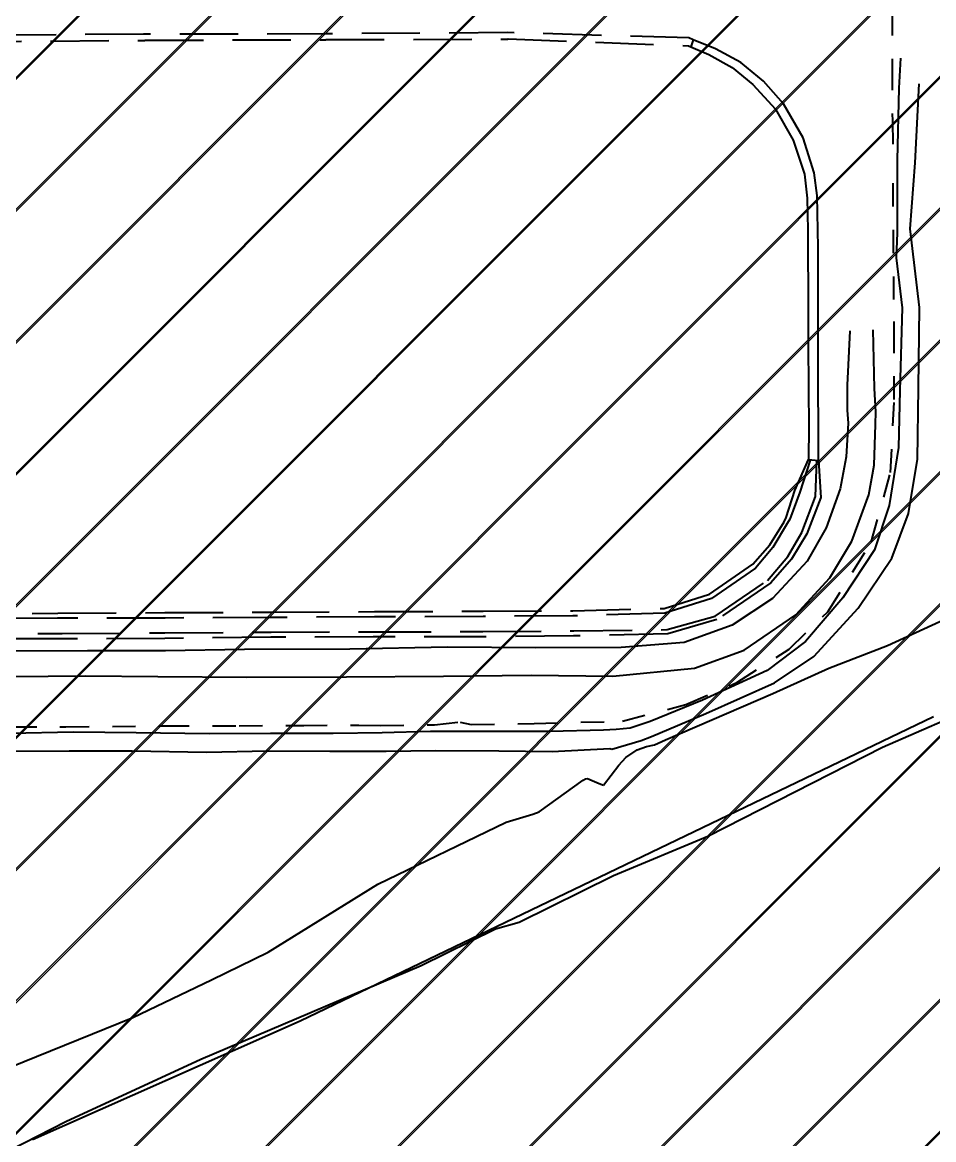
# Model space of a CAD drawing. Header units: metres. Extents: x 625987 to 635197, y 3048449 to 3066446.
# Drawn here: x 634656.032 to 634659.943, y 3063195.282 to 3063200.075 of the extents above; entities that cross this region are included whole.
import ezdxf

# ---------------------------------------------------------------- set-up
doc = ezdxf.new("R2010")
doc.units = ezdxf.units.M
doc.linetypes.add('DASHED', pattern=[0.75, 0.5, -0.25])
doc.linetypes.add('HIDDEN', pattern=[0.375, 0.25, -0.125])
for name, color, linetype, lineweight in [('C-BLDG', 253, 'Continuous', 5), ('C-FENC-AIRF-SECU', 253, 'DASHED', 0), ('C-NTWK-WATR-AIRF', 253, 'HIDDEN', 0), ('C-ROAD-LAND', 253, 'Continuous', 9)]:
    doc.layers.add(name, color=color, linetype=linetype, lineweight=lineweight)
doc.layers.add('PIPELINE', color=220, linetype='Continuous')

msp = doc.modelspace()

# ---------------------------------------------------------------- hatches: boundary and pattern name
at = {"layer": 'PIPELINE', "linetype": 'Continuous'}
h = msp.add_hatch(dxfattribs=at)
h.set_pattern_fill('JIS_LC_20,_O', color=256, scale=0.02)
h.set_pattern_definition([(45, (-2638.28585, -345.82723), (-0.282842712475, 0.282842712475), []), (45, (-2638.27785, -345.82723), (-0.282842712475, 0.282842712475), [])])
h.paths.add_polyline_path([(634665.4868, 3063193.2009), (634654.1962, 3063193.2009), (634654.1962, 3063200.6806), (634665.4868, 3063200.6806)])

# ---------------------------------------------------------------- linework, layer by layer
at = {"layer": 'C-BLDG', "lineweight": 40}
for p, q in [((634657.2246, 3063195.792, 24568986.0801), (634659.9432, 3063197.0965, 24568986.0801)), ((634657.2246, 3063195.792, 24568986.0801), (634659.9432, 3063197.0965, 24568986.0801)), ((634656.0758, 3063195.2817, 24568986.0801), (634657.2246, 3063195.792, 24568986.0801)), ((634656.0758, 3063195.2817, 24568986.0801), (634657.2246, 3063195.792, 24568986.0801))]:
    msp.add_line(p, q, dxfattribs=at)
at = {"layer": 'C-FENC-AIRF-SECU', "lineweight": 40, "ltscale": 0.2}
for p, q in [((634659.7649, 3063200.1186, 24568986.0801), (634659.7645, 3063199.8831, 24568986.0801)), ((634659.7649, 3063200.1186, 24568986.0801), (634659.7645, 3063199.8831, 24568986.0801)), ((634659.7645, 3063199.8831, 24568986.0801), (634659.7659, 3063199.6526, 24568986.0801)), ((634659.7645, 3063199.8831, 24568986.0801), (634659.7659, 3063199.6526, 24568986.0801)), ((634659.7659, 3063199.6526, 24568986.0801), (634659.7692, 3063199.4624, 24568986.0801)), ((634659.7659, 3063199.6526, 24568986.0801), (634659.7692, 3063199.4624, 24568986.0801)), ((634659.7721, 3063198.885, 24568986.0801), (634659.7692, 3063199.4624, 24568986.0801)), ((634659.7721, 3063198.885, 24568986.0801), (634659.7692, 3063199.4624, 24568986.0801)), ((634659.7742, 3063198.6911, 24568986.0801), (634659.7721, 3063198.885, 24568986.0801)), ((634659.7742, 3063198.6911, 24568986.0801), (634659.7721, 3063198.885, 24568986.0801)), ((634659.7737, 3063198.4561, 24568986.0801), (634659.7742, 3063198.6911, 24568986.0801)), ((634659.7737, 3063198.4561, 24568986.0801), (634659.7742, 3063198.6911, 24568986.0801)), ((634659.7582, 3063198.1436, 24568986.0801), (634659.7737, 3063198.4561, 24568986.0801)), ((634659.7582, 3063198.1436, 24568986.0801), (634659.7737, 3063198.4561, 24568986.0801)), ((634659.675, 3063197.8449, 24568986.0801), (634659.7582, 3063198.1436, 24568986.0801)), ((634659.675, 3063197.8449, 24568986.0801), (634659.7582, 3063198.1436, 24568986.0801)), ((634659.4884, 3063197.5458, 24568986.0801), (634659.675, 3063197.8449, 24568986.0801)), ((634659.4884, 3063197.5458, 24568986.0801), (634659.675, 3063197.8449, 24568986.0801)), ((634659.3232, 3063197.3855, 24568986.0801), (634659.4884, 3063197.5458, 24568986.0801)), ((634659.3232, 3063197.3855, 24568986.0801), (634659.4884, 3063197.5458, 24568986.0801)), ((634659.0988, 3063197.2427, 24568986.0801), (634659.3232, 3063197.3855, 24568986.0801)), ((634659.0988, 3063197.2427, 24568986.0801), (634659.3232, 3063197.3855, 24568986.0801)), ((634658.8803, 3063197.1483, 24568986.0801), (634659.0988, 3063197.2427, 24568986.0801)), ((634658.8803, 3063197.1483, 24568986.0801), (634659.0988, 3063197.2427, 24568986.0801)), ((634658.6075, 3063197.0768, 24568986.0801), (634658.8803, 3063197.1483, 24568986.0801)), ((634658.6075, 3063197.0768, 24568986.0801), (634658.8803, 3063197.1483, 24568986.0801)), ((634655.7937, 3063197.053, 24568986.0801), (634656.2185, 3063197.0528, 24568986.0801)), ((634655.7937, 3063197.053, 24568986.0801), (634656.2185, 3063197.0528, 24568986.0801)), ((634656.2185, 3063197.0528, 24568986.0801), (634656.6488, 3063197.0568, 24568986.0801)), ((634656.2185, 3063197.0528, 24568986.0801), (634656.6488, 3063197.0568, 24568986.0801)), ((634656.6488, 3063197.0568, 24568986.0801), (634656.9624, 3063197.0572, 24568986.0801)), ((634656.6488, 3063197.0568, 24568986.0801), (634656.9624, 3063197.0572, 24568986.0801)), ((634656.9624, 3063197.0572, 24568986.0801), (634657.2404, 3063197.0586, 24568986.0801)), ((634656.9624, 3063197.0572, 24568986.0801), (634657.2404, 3063197.0586, 24568986.0801)), ((634657.2404, 3063197.0586, 24568986.0801), (634657.4767, 3063197.0597, 24568986.0801)), ((634657.2404, 3063197.0586, 24568986.0801), (634657.4767, 3063197.0597, 24568986.0801)), ((634657.4767, 3063197.0597, 24568986.0801), (634657.5695, 3063197.0589, 24568986.0801)), ((634657.4767, 3063197.0597, 24568986.0801), (634657.5695, 3063197.0589, 24568986.0801)), ((634657.5695, 3063197.0589, 24568986.0801), (634657.8012, 3063197.0616, 24568986.0801)), ((634657.5695, 3063197.0589, 24568986.0801), (634657.8012, 3063197.0616, 24568986.0801)), ((634657.8012, 3063197.0616, 24568986.0801), (634657.9109, 3063197.0731, 24568986.0801)), ((634657.8012, 3063197.0616, 24568986.0801), (634657.9109, 3063197.0731, 24568986.0801)), ((634657.9109, 3063197.0731, 24568986.0801), (634657.9581, 3063197.0629, 24568986.0801)), ((634657.9109, 3063197.0731, 24568986.0801), (634657.9581, 3063197.0629, 24568986.0801)), ((634657.9581, 3063197.0629, 24568986.0801), (634658.2288, 3063197.0665, 24568986.0801)), ((634657.9581, 3063197.0629, 24568986.0801), (634658.2288, 3063197.0665, 24568986.0801)), ((634658.2288, 3063197.0665, 24568986.0801), (634658.6075, 3063197.0768, 24568986.0801)), ((634658.2288, 3063197.0665, 24568986.0801), (634658.6075, 3063197.0768, 24568986.0801))]:
    msp.add_line(p, q, dxfattribs=at)
at = {"layer": 'C-NTWK-WATR-AIRF', "lineweight": 40}
for p, q in [((634656.5523, 3063200.0237, 24568986.0801), (634655.7729, 3063200.0178, 24568986.0801)), ((634656.5523, 3063200.0237, 24568986.0801), (634655.7729, 3063200.0178, 24568986.0801)), ((634657.3328, 3063200.0249, 24568986.0801), (634656.5523, 3063200.0237, 24568986.0801)), ((634657.3328, 3063200.0249, 24568986.0801), (634656.5523, 3063200.0237, 24568986.0801)), ((634658.1137, 3063200.0305, 24568986.0801), (634657.3328, 3063200.0249, 24568986.0801)), ((634658.1137, 3063200.0305, 24568986.0801), (634657.3328, 3063200.0249, 24568986.0801)), ((634658.8922, 3063200.0078, 24568986.0801), (634658.1137, 3063200.0305, 24568986.0801)), ((634658.8922, 3063200.0078, 24568986.0801), (634658.1137, 3063200.0305, 24568986.0801)), ((634658.9115, 3063199.9997, 24568986.0801), (634658.8922, 3063200.0078, 24568986.0801)), ((634658.9115, 3063199.9997, 24568986.0801), (634658.8922, 3063200.0078, 24568986.0801)), ((634655.7779, 3063199.9921, 24568986.0801), (634656.5549, 3063199.997, 24568986.0801)), ((634655.7779, 3063199.9921, 24568986.0801), (634656.5549, 3063199.997, 24568986.0801)), ((634656.5549, 3063199.997, 24568986.0801), (634656.5568, 3063199.9972, 24568986.0801)), ((634656.5549, 3063199.997, 24568986.0801), (634656.5568, 3063199.9972, 24568986.0801)), ((634656.5568, 3063199.9972, 24568986.0801), (634656.5594, 3063199.998, 24568986.0801)), ((634656.5568, 3063199.9972, 24568986.0801), (634656.5594, 3063199.998, 24568986.0801)), ((634656.5594, 3063199.998, 24568986.0801), (634657.3327, 3063200, 24568986.0801)), ((634656.5594, 3063199.998, 24568986.0801), (634657.3327, 3063200, 24568986.0801)), ((634657.3327, 3063200, 24568986.0801), (634657.3357, 3063200.0003, 24568986.0801)), ((634657.3327, 3063200, 24568986.0801), (634657.3357, 3063200.0003, 24568986.0801)), ((634657.3357, 3063200.0003, 24568986.0801), (634658.1139, 3063200.0031, 24568986.0801)), ((634657.3357, 3063200.0003, 24568986.0801), (634658.1139, 3063200.0031, 24568986.0801)), ((634658.1139, 3063200.0031, 24568986.0801), (634658.117, 3063200.0038, 24568986.0801)), ((634658.1139, 3063200.0031, 24568986.0801), (634658.117, 3063200.0038, 24568986.0801)), ((634658.117, 3063200.0038, 24568986.0801), (634658.8904, 3063199.974, 24568986.0801)), ((634658.117, 3063200.0038, 24568986.0801), (634658.8904, 3063199.974, 24568986.0801)), ((634658.8904, 3063199.974, 24568986.0801), (634658.9013, 3063199.9697, 24568986.0801)), ((634658.8904, 3063199.974, 24568986.0801), (634658.9013, 3063199.9697, 24568986.0801)), ((634658.9115, 3063199.9997, 24568986.0801), (634658.9013, 3063199.9697, 24568986.0801)), ((634658.9115, 3063199.9997, 24568986.0801), (634658.9013, 3063199.9697, 24568986.0801)), ((634658.9013, 3063199.9697, 24568986.0801), (634658.9785, 3063199.9359, 24568986.0801)), ((634658.9013, 3063199.9697, 24568986.0801), (634658.9785, 3063199.9359, 24568986.0801)), ((634659.0069, 3063199.9607, 24568986.0801), (634658.9115, 3063199.9997, 24568986.0801)), ((634659.0069, 3063199.9607, 24568986.0801), (634658.9115, 3063199.9997, 24568986.0801)), ((634659.1162, 3063199.9026, 24568986.0801), (634659.0069, 3063199.9607, 24568986.0801)), ((634659.1162, 3063199.9026, 24568986.0801), (634659.0069, 3063199.9607, 24568986.0801)), ((634658.9785, 3063199.9359, 24568986.0801), (634659.0779, 3063199.8804, 24568986.0801)), ((634658.9785, 3063199.9359, 24568986.0801), (634659.0779, 3063199.8804, 24568986.0801)), ((634659.0779, 3063199.8804, 24568986.0801), (634659.1673, 3063199.8077, 24568986.0801)), ((634659.0779, 3063199.8804, 24568986.0801), (634659.1673, 3063199.8077, 24568986.0801)), ((634659.2135, 3063199.8229, 24568986.0801), (634659.1162, 3063199.9026, 24568986.0801)), ((634659.2135, 3063199.8229, 24568986.0801), (634659.1162, 3063199.9026, 24568986.0801)), ((634659.2989, 3063199.7254, 24568986.0801), (634659.2135, 3063199.8229, 24568986.0801)), ((634659.2989, 3063199.7254, 24568986.0801), (634659.2135, 3063199.8229, 24568986.0801)), ((634659.1673, 3063199.8077, 24568986.0801), (634659.2647, 3063199.7022, 24568986.0801)), ((634659.1673, 3063199.8077, 24568986.0801), (634659.2647, 3063199.7022, 24568986.0801)), ((634659.383, 3063199.5794, 24568986.0801), (634659.2989, 3063199.7254, 24568986.0801)), ((634659.383, 3063199.5794, 24568986.0801), (634659.2989, 3063199.7254, 24568986.0801)), ((634659.2647, 3063199.7022, 24568986.0801), (634659.3406, 3063199.5692, 24568986.0801)), ((634659.2647, 3063199.7022, 24568986.0801), (634659.3406, 3063199.5692, 24568986.0801)), ((634659.4298, 3063199.4293, 24568986.0801), (634659.383, 3063199.5794, 24568986.0801)), ((634659.4298, 3063199.4293, 24568986.0801), (634659.383, 3063199.5794, 24568986.0801)), ((634659.3406, 3063199.5692, 24568986.0801), (634659.389, 3063199.4239, 24568986.0801)), ((634659.3406, 3063199.5692, 24568986.0801), (634659.389, 3063199.4239, 24568986.0801)), ((634659.443, 3063199.3319, 24568986.0801), (634659.4298, 3063199.4293, 24568986.0801)), ((634659.443, 3063199.3319, 24568986.0801), (634659.4298, 3063199.4293, 24568986.0801)), ((634659.389, 3063199.4239, 24568986.0801), (634659.4008, 3063199.3206, 24568986.0801)), ((634659.389, 3063199.4239, 24568986.0801), (634659.4008, 3063199.3206, 24568986.0801)), ((634659.4008, 3063199.3206, 24568986.0801), (634659.4027, 3063199.1828, 24568986.0801)), ((634659.4008, 3063199.3206, 24568986.0801), (634659.4027, 3063199.1828, 24568986.0801)), ((634659.4463, 3063199.1825, 24568986.0801), (634659.443, 3063199.3319, 24568986.0801)), ((634659.4463, 3063199.1825, 24568986.0801), (634659.443, 3063199.3319, 24568986.0801)), ((634659.4027, 3063199.1828, 24568986.0801), (634659.403, 3063199.1061, 24568986.0801)), ((634659.4027, 3063199.1828, 24568986.0801), (634659.403, 3063199.1061, 24568986.0801)), ((634659.4469, 3063199.1083, 24568986.0801), (634659.4463, 3063199.1825, 24568986.0801)), ((634659.4469, 3063199.1083, 24568986.0801), (634659.4463, 3063199.1825, 24568986.0801)), ((634659.403, 3063199.1061, 24568986.0801), (634659.4041, 3063198.9018, 24568986.0801)), ((634659.403, 3063199.1061, 24568986.0801), (634659.4041, 3063198.9018, 24568986.0801)), ((634659.4474, 3063198.905, 24568986.0801), (634659.4469, 3063199.1083, 24568986.0801)), ((634659.4474, 3063198.905, 24568986.0801), (634659.4469, 3063199.1083, 24568986.0801)), ((634659.4041, 3063198.9018, 24568986.0801), (634659.4048, 3063198.7007, 24568986.0801)), ((634659.4041, 3063198.9018, 24568986.0801), (634659.4048, 3063198.7007, 24568986.0801)), ((634659.4475, 3063198.6977, 24568986.0801), (634659.4474, 3063198.905, 24568986.0801)), ((634659.4475, 3063198.6977, 24568986.0801), (634659.4474, 3063198.905, 24568986.0801)), ((634659.4048, 3063198.7007, 24568986.0801), (634659.4059, 3063198.5014, 24568986.0801)), ((634659.4048, 3063198.7007, 24568986.0801), (634659.4059, 3063198.5014, 24568986.0801)), ((634659.4474, 3063198.5056, 24568986.0801), (634659.4475, 3063198.6977, 24568986.0801)), ((634659.4474, 3063198.5056, 24568986.0801), (634659.4475, 3063198.6977, 24568986.0801)), ((634659.4059, 3063198.5014, 24568986.0801), (634659.407, 3063198.3405, 24568986.0801)), ((634659.4059, 3063198.5014, 24568986.0801), (634659.407, 3063198.3405, 24568986.0801)), ((634659.4496, 3063198.3402, 24568986.0801), (634659.4474, 3063198.5056, 24568986.0801)), ((634659.4496, 3063198.3402, 24568986.0801), (634659.4474, 3063198.5056, 24568986.0801)), ((634659.407, 3063198.3405, 24568986.0801), (634659.406, 3063198.1989, 24568986.0801)), ((634659.407, 3063198.3405, 24568986.0801), (634659.406, 3063198.1989, 24568986.0801)), ((634659.4496, 3063198.1954, 24568986.0801), (634659.4496, 3063198.3402, 24568986.0801)), ((634659.4496, 3063198.1954, 24568986.0801), (634659.4496, 3063198.3402, 24568986.0801)), ((634659.3478, 3063198.0658, 24568986.0801), (634659.406, 3063198.1989, 24568986.0801)), ((634659.3478, 3063198.0658, 24568986.0801), (634659.406, 3063198.1989, 24568986.0801)), ((634659.4129, 3063198.1971, 24568986.0801), (634659.369, 3063198.0591, 24568986.0801)), ((634659.4129, 3063198.1971, 24568986.0801), (634659.369, 3063198.0591, 24568986.0801)), ((634659.406, 3063198.1989, 24568986.0801), (634659.4496, 3063198.1954, 24568986.0801)), ((634659.406, 3063198.1989, 24568986.0801), (634659.4496, 3063198.1954, 24568986.0801)), ((634659.4366, 3063198.0412, 24568986.0801), (634659.4423, 3063198.1955, 24568986.0801)), ((634659.4366, 3063198.0412, 24568986.0801), (634659.4423, 3063198.1955, 24568986.0801)), ((634659.4496, 3063198.1954, 24568986.0801), (634659.459, 3063198.0367, 24568986.0801)), ((634659.4496, 3063198.1954, 24568986.0801), (634659.459, 3063198.0367, 24568986.0801)), ((634659.3102, 3063197.9499, 24568986.0801), (634659.3478, 3063198.0658, 24568986.0801)), ((634659.3102, 3063197.9499, 24568986.0801), (634659.3478, 3063198.0658, 24568986.0801)), ((634659.369, 3063198.0591, 24568986.0801), (634659.3256, 3063197.9439, 24568986.0801)), ((634659.369, 3063198.0591, 24568986.0801), (634659.3256, 3063197.9439, 24568986.0801)), ((634659.3773, 3063197.8868, 24568986.0801), (634659.4366, 3063198.0412, 24568986.0801)), ((634659.3773, 3063197.8868, 24568986.0801), (634659.4366, 3063198.0412, 24568986.0801)), ((634659.459, 3063198.0367, 24568986.0801), (634659.3989, 3063197.8799, 24568986.0801)), ((634659.459, 3063198.0367, 24568986.0801), (634659.3989, 3063197.8799, 24568986.0801)), ((634659.3011, 3063197.9318, 24568986.0801), (634659.3102, 3063197.9499, 24568986.0801)), ((634659.3011, 3063197.9318, 24568986.0801), (634659.3102, 3063197.9499, 24568986.0801)), ((634659.3256, 3063197.9439, 24568986.0801), (634659.3139, 3063197.9249, 24568986.0801)), ((634659.3256, 3063197.9439, 24568986.0801), (634659.3139, 3063197.9249, 24568986.0801)), ((634659.2405, 3063197.8338, 24568986.0801), (634659.3011, 3063197.9318, 24568986.0801)), ((634659.2405, 3063197.8338, 24568986.0801), (634659.3011, 3063197.9318, 24568986.0801)), ((634659.3139, 3063197.9249, 24568986.0801), (634659.2527, 3063197.8218, 24568986.0801)), ((634659.3139, 3063197.9249, 24568986.0801), (634659.2527, 3063197.8218, 24568986.0801)), ((634659.317, 3063197.7829, 24568986.0801), (634659.3773, 3063197.8868, 24568986.0801)), ((634659.317, 3063197.7829, 24568986.0801), (634659.3773, 3063197.8868, 24568986.0801)), ((634659.3989, 3063197.8799, 24568986.0801), (634659.3335, 3063197.7718, 24568986.0801)), ((634659.3989, 3063197.8799, 24568986.0801), (634659.3335, 3063197.7718, 24568986.0801)), ((634659.167, 3063197.7497, 24568986.0801), (634659.2405, 3063197.8338, 24568986.0801)), ((634659.167, 3063197.7497, 24568986.0801), (634659.2405, 3063197.8338, 24568986.0801)), ((634659.2527, 3063197.8218, 24568986.0801), (634659.179, 3063197.7325, 24568986.0801)), ((634659.2527, 3063197.8218, 24568986.0801), (634659.179, 3063197.7325, 24568986.0801)), ((634659.2306, 3063197.6803, 24568986.0801), (634659.317, 3063197.7829, 24568986.0801)), ((634659.2306, 3063197.6803, 24568986.0801), (634659.317, 3063197.7829, 24568986.0801)), ((634659.3335, 3063197.7718, 24568986.0801), (634659.244, 3063197.6699, 24568986.0801)), ((634659.3335, 3063197.7718, 24568986.0801), (634659.244, 3063197.6699, 24568986.0801)), ((634658.9811, 3063197.6217, 24568986.0801), (634659.167, 3063197.7497, 24568986.0801)), ((634658.9811, 3063197.6217, 24568986.0801), (634659.167, 3063197.7497, 24568986.0801)), ((634659.179, 3063197.7325, 24568986.0801), (634658.9897, 3063197.6029, 24568986.0801)), ((634659.179, 3063197.7325, 24568986.0801), (634658.9897, 3063197.6029, 24568986.0801)), ((634659.0061, 3063197.5279, 24568986.0801), (634659.2306, 3063197.6803, 24568986.0801)), ((634659.0061, 3063197.5279, 24568986.0801), (634659.2306, 3063197.6803, 24568986.0801)), ((634659.244, 3063197.6699, 24568986.0801), (634659.0128, 3063197.5125, 24568986.0801)), ((634659.244, 3063197.6699, 24568986.0801), (634659.0128, 3063197.5125, 24568986.0801)), ((634658.7862, 3063197.5608, 24568986.0801), (634658.9811, 3063197.6217, 24568986.0801)), ((634658.7862, 3063197.5608, 24568986.0801), (634658.9811, 3063197.6217, 24568986.0801)), ((634658.394, 3063197.55, 24568986.0801), (634658.7862, 3063197.5608, 24568986.0801)), ((634658.394, 3063197.55, 24568986.0801), (634658.7862, 3063197.5608, 24568986.0801)), ((634658.9897, 3063197.6029, 24568986.0801), (634658.7894, 3063197.5407, 24568986.0801)), ((634658.9897, 3063197.6029, 24568986.0801), (634658.7894, 3063197.5407, 24568986.0801)), ((634655.6995, 3063197.5374, 24568986.0801), (634656.1852, 3063197.5396, 24568986.0801)), ((634655.6995, 3063197.5374, 24568986.0801), (634656.1852, 3063197.5396, 24568986.0801)), ((634656.1827, 3063197.5184, 24568986.0801), (634655.6999, 3063197.5155, 24568986.0801)), ((634656.1827, 3063197.5184, 24568986.0801), (634655.6999, 3063197.5155, 24568986.0801)), ((634656.6452, 3063197.5192, 24568986.0801), (634656.1827, 3063197.5184, 24568986.0801)), ((634656.6452, 3063197.5192, 24568986.0801), (634656.1827, 3063197.5184, 24568986.0801)), ((634656.1852, 3063197.5396, 24568986.0801), (634656.6441, 3063197.5427, 24568986.0801)), ((634656.1852, 3063197.5396, 24568986.0801), (634656.6441, 3063197.5427, 24568986.0801)), ((634656.6441, 3063197.5427, 24568986.0801), (634657.0995, 3063197.5441, 24568986.0801)), ((634656.6441, 3063197.5427, 24568986.0801), (634657.0995, 3063197.5441, 24568986.0801)), ((634657.1, 3063197.5214, 24568986.0801), (634656.6452, 3063197.5192, 24568986.0801)), ((634657.1, 3063197.5214, 24568986.0801), (634656.6452, 3063197.5192, 24568986.0801)), ((634657.0995, 3063197.5441, 24568986.0801), (634657.544, 3063197.547, 24568986.0801)), ((634657.0995, 3063197.5441, 24568986.0801), (634657.544, 3063197.547, 24568986.0801)), ((634657.544, 3063197.5238, 24568986.0801), (634657.1, 3063197.5214, 24568986.0801)), ((634657.544, 3063197.5238, 24568986.0801), (634657.1, 3063197.5214, 24568986.0801)), ((634657.544, 3063197.547, 24568986.0801), (634658.0101, 3063197.5484, 24568986.0801)), ((634657.544, 3063197.547, 24568986.0801), (634658.0101, 3063197.5484, 24568986.0801)), ((634658.0093, 3063197.5263, 24568986.0801), (634657.544, 3063197.5238, 24568986.0801)), ((634658.0093, 3063197.5263, 24568986.0801), (634657.544, 3063197.5238, 24568986.0801)), ((634658.3944, 3063197.528, 24568986.0801), (634658.0093, 3063197.5263, 24568986.0801)), ((634658.3944, 3063197.528, 24568986.0801), (634658.0093, 3063197.5263, 24568986.0801)), ((634658.0101, 3063197.5484, 24568986.0801), (634658.394, 3063197.55, 24568986.0801)), ((634658.0101, 3063197.5484, 24568986.0801), (634658.394, 3063197.55, 24568986.0801)), ((634658.7894, 3063197.5407, 24568986.0801), (634658.3944, 3063197.528, 24568986.0801)), ((634658.7894, 3063197.5407, 24568986.0801), (634658.3944, 3063197.528, 24568986.0801)), ((634658.7989, 3063197.4697, 24568986.0801), (634659.0061, 3063197.5279, 24568986.0801)), ((634658.7989, 3063197.4697, 24568986.0801), (634659.0061, 3063197.5279, 24568986.0801)), ((634659.0128, 3063197.5125, 24568986.0801), (634658.8017, 3063197.4517, 24568986.0801)), ((634659.0128, 3063197.5125, 24568986.0801), (634658.8017, 3063197.4517, 24568986.0801)), ((634658.0083, 3063197.4617, 24568986.0801), (634658.3988, 3063197.464, 24568986.0801)), ((634658.0083, 3063197.4617, 24568986.0801), (634658.3988, 3063197.464, 24568986.0801)), ((634658.3988, 3063197.464, 24568986.0801), (634658.7989, 3063197.4697, 24568986.0801)), ((634658.3988, 3063197.464, 24568986.0801), (634658.7989, 3063197.4697, 24568986.0801)), ((634655.7232, 3063197.4517, 24568986.0801), (634656.2029, 3063197.4528, 24568986.0801)), ((634655.7232, 3063197.4517, 24568986.0801), (634656.2029, 3063197.4528, 24568986.0801)), ((634656.2022, 3063197.4294, 24568986.0801), (634655.7237, 3063197.4304, 24568986.0801)), ((634656.2022, 3063197.4294, 24568986.0801), (634655.7237, 3063197.4304, 24568986.0801)), ((634656.6439, 3063197.4316, 24568986.0801), (634656.2022, 3063197.4294, 24568986.0801)), ((634656.6439, 3063197.4316, 24568986.0801), (634656.2022, 3063197.4294, 24568986.0801)), ((634656.2029, 3063197.4528, 24568986.0801), (634656.6435, 3063197.4557, 24568986.0801)), ((634656.2029, 3063197.4528, 24568986.0801), (634656.6435, 3063197.4557, 24568986.0801)), ((634656.6435, 3063197.4557, 24568986.0801), (634657.1, 3063197.4589, 24568986.0801)), ((634656.6435, 3063197.4557, 24568986.0801), (634657.1, 3063197.4589, 24568986.0801)), ((634657.0984, 3063197.4369, 24568986.0801), (634656.6439, 3063197.4316, 24568986.0801)), ((634657.0984, 3063197.4369, 24568986.0801), (634656.6439, 3063197.4316, 24568986.0801)), ((634657.5381, 3063197.4385, 24568986.0801), (634657.0984, 3063197.4369, 24568986.0801)), ((634657.5381, 3063197.4385, 24568986.0801), (634657.0984, 3063197.4369, 24568986.0801)), ((634657.1, 3063197.4589, 24568986.0801), (634657.536, 3063197.4597, 24568986.0801)), ((634657.1, 3063197.4589, 24568986.0801), (634657.536, 3063197.4597, 24568986.0801)), ((634657.536, 3063197.4597, 24568986.0801), (634658.0083, 3063197.4617, 24568986.0801)), ((634657.536, 3063197.4597, 24568986.0801), (634658.0083, 3063197.4617, 24568986.0801)), ((634658.0071, 3063197.4387, 24568986.0801), (634657.5381, 3063197.4385, 24568986.0801)), ((634658.0071, 3063197.4387, 24568986.0801), (634657.5381, 3063197.4385, 24568986.0801)), ((634658.3979, 3063197.4425, 24568986.0801), (634658.0071, 3063197.4387, 24568986.0801)), ((634658.3979, 3063197.4425, 24568986.0801), (634658.0071, 3063197.4387, 24568986.0801)), ((634658.8017, 3063197.4517, 24568986.0801), (634658.3979, 3063197.4425, 24568986.0801)), ((634658.8017, 3063197.4517, 24568986.0801), (634658.3979, 3063197.4425, 24568986.0801))]:
    msp.add_line(p, q, dxfattribs=at)
at = {"layer": 'C-ROAD-LAND', "lineweight": 40, "ltscale": 0.3}
for p, q in [((634659.8006, 3063199.9211, 24568986.0801), (634659.7935, 3063199.7924, 24568986.0801)), ((634659.8006, 3063199.9211, 24568986.0801), (634659.7935, 3063199.7924, 24568986.0801)), ((634659.7935, 3063199.7924, 24568986.0801), (634659.7868, 3063199.4836, 24568986.0801)), ((634659.7935, 3063199.7924, 24568986.0801), (634659.7868, 3063199.4836, 24568986.0801)), ((634659.8637, 3063199.4721, 24568986.0801), (634659.8817, 3063199.811, 24568986.0801)), ((634659.8637, 3063199.4721, 24568986.0801), (634659.8817, 3063199.811, 24568986.0801)), ((634659.7868, 3063199.4836, 24568986.0801), (634659.7871, 3063199.1712, 24568986.0801)), ((634659.7868, 3063199.4836, 24568986.0801), (634659.7871, 3063199.1712, 24568986.0801)), ((634659.843, 3063199.1889, 24568986.0801), (634659.8637, 3063199.4721, 24568986.0801)), ((634659.843, 3063199.1889, 24568986.0801), (634659.8637, 3063199.4721, 24568986.0801)), ((634659.7871, 3063199.1712, 24568986.0801), (634659.7829, 3063199.0637, 24568986.0801)), ((634659.7871, 3063199.1712, 24568986.0801), (634659.7829, 3063199.0637, 24568986.0801)), ((634659.883, 3063198.851, 24568986.0801), (634659.843, 3063199.1889, 24568986.0801)), ((634659.883, 3063198.851, 24568986.0801), (634659.843, 3063199.1889, 24568986.0801)), ((634659.7829, 3063199.0637, 24568986.0801), (634659.8084, 3063198.8492, 24568986.0801)), ((634659.7829, 3063199.0637, 24568986.0801), (634659.8084, 3063198.8492, 24568986.0801)), ((634659.8084, 3063198.8492, 24568986.0801), (634659.7986, 3063198.4958, 24568986.0801)), ((634659.8084, 3063198.8492, 24568986.0801), (634659.7986, 3063198.4958, 24568986.0801)), ((634659.8776, 3063198.5066, 24568986.0801), (634659.883, 3063198.851, 24568986.0801)), ((634659.8776, 3063198.5066, 24568986.0801), (634659.883, 3063198.851, 24568986.0801)), ((634659.5838, 3063198.7513, 24568986.0801), (634659.5714, 3063198.5187, 24568986.0801)), ((634659.5838, 3063198.7513, 24568986.0801), (634659.5714, 3063198.5187, 24568986.0801)), ((634659.69, 3063198.5042, 24568986.0801), (634659.6837, 3063198.7551, 24568986.0801)), ((634659.69, 3063198.5042, 24568986.0801), (634659.6837, 3063198.7551, 24568986.0801)), ((634659.5714, 3063198.5187, 24568986.0801), (634659.5718, 3063198.4113, 24568986.0801)), ((634659.5714, 3063198.5187, 24568986.0801), (634659.5718, 3063198.4113, 24568986.0801)), ((634659.6954, 3063198.4043, 24568986.0801), (634659.69, 3063198.5042, 24568986.0801)), ((634659.6954, 3063198.4043, 24568986.0801), (634659.69, 3063198.5042, 24568986.0801)), ((634659.7986, 3063198.4958, 24568986.0801), (634659.7929, 3063198.2506, 24568986.0801)), ((634659.7986, 3063198.4958, 24568986.0801), (634659.7929, 3063198.2506, 24568986.0801)), ((634659.8736, 3063198.2001, 24568986.0801), (634659.8776, 3063198.5066, 24568986.0801)), ((634659.8736, 3063198.2001, 24568986.0801), (634659.8776, 3063198.5066, 24568986.0801)), ((634659.5718, 3063198.4113, 24568986.0801), (634659.5758, 3063198.3549, 24568986.0801)), ((634659.5718, 3063198.4113, 24568986.0801), (634659.5758, 3063198.3549, 24568986.0801)), ((634659.6937, 3063198.3492, 24568986.0801), (634659.6954, 3063198.4043, 24568986.0801)), ((634659.6937, 3063198.3492, 24568986.0801), (634659.6954, 3063198.4043, 24568986.0801)), ((634659.5758, 3063198.3549, 24568986.0801), (634659.5672, 3063198.2112, 24568986.0801)), ((634659.5758, 3063198.3549, 24568986.0801), (634659.5672, 3063198.2112, 24568986.0801)), ((634659.6883, 3063198.1745, 24568986.0801), (634659.6937, 3063198.3492, 24568986.0801)), ((634659.6883, 3063198.1745, 24568986.0801), (634659.6937, 3063198.3492, 24568986.0801)), ((634659.7929, 3063198.2506, 24568986.0801), (634659.7521, 3063198.0019, 24568986.0801)), ((634659.7929, 3063198.2506, 24568986.0801), (634659.7521, 3063198.0019, 24568986.0801)), ((634659.5672, 3063198.2112, 24568986.0801), (634659.5426, 3063198.0736, 24568986.0801)), ((634659.5672, 3063198.2112, 24568986.0801), (634659.5426, 3063198.0736, 24568986.0801)), ((634659.8351, 3063197.9672, 24568986.0801), (634659.8736, 3063198.2001, 24568986.0801)), ((634659.8351, 3063197.9672, 24568986.0801), (634659.8736, 3063198.2001, 24568986.0801)), ((634659.6653, 3063198.0476, 24568986.0801), (634659.6883, 3063198.1745, 24568986.0801)), ((634659.6653, 3063198.0476, 24568986.0801), (634659.6883, 3063198.1745, 24568986.0801)), ((634659.5426, 3063198.0736, 24568986.0801), (634659.4812, 3063197.9061, 24568986.0801)), ((634659.5426, 3063198.0736, 24568986.0801), (634659.4812, 3063197.9061, 24568986.0801)), ((634659.592, 3063197.8492, 24568986.0801), (634659.6653, 3063198.0476, 24568986.0801)), ((634659.592, 3063197.8492, 24568986.0801), (634659.6653, 3063198.0476, 24568986.0801)), ((634659.7521, 3063198.0019, 24568986.0801), (634659.6897, 3063197.8124, 24568986.0801)), ((634659.7521, 3063198.0019, 24568986.0801), (634659.6897, 3063197.8124, 24568986.0801)), ((634659.7642, 3063197.7761, 24568986.0801), (634659.8351, 3063197.9672, 24568986.0801)), ((634659.7642, 3063197.7761, 24568986.0801), (634659.8351, 3063197.9672, 24568986.0801)), ((634659.4812, 3063197.9061, 24568986.0801), (634659.4, 3063197.7634, 24568986.0801)), ((634659.4812, 3063197.9061, 24568986.0801), (634659.4, 3063197.7634, 24568986.0801)), ((634659.4977, 3063197.6919, 24568986.0801), (634659.592, 3063197.8492, 24568986.0801)), ((634659.4977, 3063197.6919, 24568986.0801), (634659.592, 3063197.8492, 24568986.0801)), ((634659.6897, 3063197.8124, 24568986.0801), (634659.5539, 3063197.6059, 24568986.0801)), ((634659.6897, 3063197.8124, 24568986.0801), (634659.5539, 3063197.6059, 24568986.0801)), ((634659.4, 3063197.7634, 24568986.0801), (634659.2509, 3063197.6033, 24568986.0801)), ((634659.4, 3063197.7634, 24568986.0801), (634659.2509, 3063197.6033, 24568986.0801)), ((634659.6198, 3063197.5609, 24568986.0801), (634659.7642, 3063197.7761, 24568986.0801)), ((634659.6198, 3063197.5609, 24568986.0801), (634659.7642, 3063197.7761, 24568986.0801)), ((634659.3511, 3063197.5325, 24568986.0801), (634659.4977, 3063197.6919, 24568986.0801)), ((634659.3511, 3063197.5325, 24568986.0801), (634659.4977, 3063197.6919, 24568986.0801)), ((634659.2509, 3063197.6033, 24568986.0801), (634659.0782, 3063197.4881, 24568986.0801)), ((634659.2509, 3063197.6033, 24568986.0801), (634659.0782, 3063197.4881, 24568986.0801)), ((634659.5539, 3063197.6059, 24568986.0801), (634659.3933, 3063197.4186, 24568986.0801)), ((634659.5539, 3063197.6059, 24568986.0801), (634659.3933, 3063197.4186, 24568986.0801)), ((634659.4286, 3063197.3538, 24568986.0801), (634659.6198, 3063197.5609, 24568986.0801)), ((634659.4286, 3063197.3538, 24568986.0801), (634659.6198, 3063197.5609, 24568986.0801)), ((634659.1297, 3063197.3809, 24568986.0801), (634659.3511, 3063197.5325, 24568986.0801)), ((634659.1297, 3063197.3809, 24568986.0801), (634659.3511, 3063197.5325, 24568986.0801)), ((634659.0782, 3063197.4881, 24568986.0801), (634658.8731, 3063197.4149, 24568986.0801)), ((634659.0782, 3063197.4881, 24568986.0801), (634658.8731, 3063197.4149, 24568986.0801)), ((634659.3933, 3063197.4186, 24568986.0801), (634659.2281, 3063197.2937, 24568986.0801)), ((634659.3933, 3063197.4186, 24568986.0801), (634659.2281, 3063197.2937, 24568986.0801)), ((634656.3118, 3063197.3788, 24568986.0801), (634655.9886, 3063197.377, 24568986.0801)), ((634656.3118, 3063197.3788, 24568986.0801), (634655.9886, 3063197.377, 24568986.0801)), ((634656.6465, 3063197.3784, 24568986.0801), (634656.3118, 3063197.3788, 24568986.0801)), ((634656.6465, 3063197.3784, 24568986.0801), (634656.3118, 3063197.3788, 24568986.0801)), ((634656.9855, 3063197.3839, 24568986.0801), (634656.6465, 3063197.3784, 24568986.0801)), ((634656.9855, 3063197.3839, 24568986.0801), (634656.6465, 3063197.3784, 24568986.0801)), ((634657.4381, 3063197.3864, 24568986.0801), (634656.9855, 3063197.3839, 24568986.0801)), ((634657.4381, 3063197.3864, 24568986.0801), (634656.9855, 3063197.3839, 24568986.0801)), ((634657.8567, 3063197.3948, 24568986.0801), (634657.4381, 3063197.3864, 24568986.0801)), ((634657.8567, 3063197.3948, 24568986.0801), (634657.4381, 3063197.3864, 24568986.0801)), ((634658.2356, 3063197.3915, 24568986.0801), (634657.8567, 3063197.3948, 24568986.0801)), ((634658.2356, 3063197.3915, 24568986.0801), (634657.8567, 3063197.3948, 24568986.0801)), ((634658.6024, 3063197.393, 24568986.0801), (634658.2356, 3063197.3915, 24568986.0801)), ((634658.6024, 3063197.393, 24568986.0801), (634658.2356, 3063197.3915, 24568986.0801)), ((634658.8731, 3063197.4149, 24568986.0801), (634658.6024, 3063197.393, 24568986.0801)), ((634658.8731, 3063197.4149, 24568986.0801), (634658.6024, 3063197.393, 24568986.0801)), ((634658.9175, 3063197.3036, 24568986.0801), (634659.1297, 3063197.3809, 24568986.0801)), ((634658.9175, 3063197.3036, 24568986.0801), (634659.1297, 3063197.3809, 24568986.0801)), ((634659.2597, 3063197.2416, 24568986.0801), (634659.4286, 3063197.3538, 24568986.0801)), ((634659.2597, 3063197.2416, 24568986.0801), (634659.4286, 3063197.3538, 24568986.0801)), ((634657.8392, 3063197.2695, 24568986.0801), (634658.2173, 3063197.2742, 24568986.0801)), ((634657.8392, 3063197.2695, 24568986.0801), (634658.2173, 3063197.2742, 24568986.0801)), ((634658.2173, 3063197.2742, 24568986.0801), (634658.566, 3063197.2706, 24568986.0801)), ((634658.2173, 3063197.2742, 24568986.0801), (634658.566, 3063197.2706, 24568986.0801)), ((634658.566, 3063197.2706, 24568986.0801), (634658.9175, 3063197.3036, 24568986.0801)), ((634658.566, 3063197.2706, 24568986.0801), (634658.9175, 3063197.3036, 24568986.0801)), ((634659.2281, 3063197.2937, 24568986.0801), (634658.9508, 3063197.1672, 24568986.0801)), ((634659.2281, 3063197.2937, 24568986.0801), (634658.9508, 3063197.1672, 24568986.0801)), ((634655.9828, 3063197.2682, 24568986.0801), (634656.3038, 3063197.2711, 24568986.0801)), ((634655.9828, 3063197.2682, 24568986.0801), (634656.3038, 3063197.2711, 24568986.0801)), ((634656.3038, 3063197.2711, 24568986.0801), (634656.613, 3063197.269, 24568986.0801)), ((634656.3038, 3063197.2711, 24568986.0801), (634656.613, 3063197.269, 24568986.0801)), ((634656.613, 3063197.269, 24568986.0801), (634656.9961, 3063197.2656, 24568986.0801)), ((634656.613, 3063197.269, 24568986.0801), (634656.9961, 3063197.2656, 24568986.0801)), ((634656.9961, 3063197.2656, 24568986.0801), (634657.4229, 3063197.2674, 24568986.0801)), ((634656.9961, 3063197.2656, 24568986.0801), (634657.4229, 3063197.2674, 24568986.0801)), ((634657.4229, 3063197.2674, 24568986.0801), (634657.8392, 3063197.2695, 24568986.0801)), ((634657.4229, 3063197.2674, 24568986.0801), (634657.8392, 3063197.2695, 24568986.0801)), ((634658.9651, 3063197.1101, 24568986.0801), (634659.2597, 3063197.2416, 24568986.0801)), ((634658.9651, 3063197.1101, 24568986.0801), (634659.2597, 3063197.2416, 24568986.0801)), ((634658.9508, 3063197.1672, 24568986.0801), (634658.726, 3063197.0752, 24568986.0801)), ((634658.9508, 3063197.1672, 24568986.0801), (634658.726, 3063197.0752, 24568986.0801)), ((634658.7329, 3063197.0104, 24568986.0801), (634658.9651, 3063197.1101, 24568986.0801)), ((634658.7329, 3063197.0104, 24568986.0801), (634658.9651, 3063197.1101, 24568986.0801)), ((634658.0611, 3063197.0328, 24568986.0801), (634657.7832, 3063197.0319, 24568986.0801)), ((634658.0611, 3063197.0328, 24568986.0801), (634657.7832, 3063197.0319, 24568986.0801)), ((634658.2957, 3063197.0331, 24568986.0801), (634658.0611, 3063197.0328, 24568986.0801)), ((634658.2957, 3063197.0331, 24568986.0801), (634658.0611, 3063197.0328, 24568986.0801)), ((634658.5267, 3063197.0386, 24568986.0801), (634658.2957, 3063197.0331, 24568986.0801)), ((634658.5267, 3063197.0386, 24568986.0801), (634658.2957, 3063197.0331, 24568986.0801)), ((634658.5813, 3063197.0415, 24568986.0801), (634658.5267, 3063197.0386, 24568986.0801)), ((634658.5813, 3063197.0415, 24568986.0801), (634658.5267, 3063197.0386, 24568986.0801)), ((634658.6405, 3063197.0469, 24568986.0801), (634658.5813, 3063197.0415, 24568986.0801)), ((634658.6405, 3063197.0469, 24568986.0801), (634658.5813, 3063197.0415, 24568986.0801)), ((634658.726, 3063197.0752, 24568986.0801), (634658.6405, 3063197.0469, 24568986.0801)), ((634658.726, 3063197.0752, 24568986.0801), (634658.6405, 3063197.0469, 24568986.0801)), ((634656.2512, 3063197.029, 24568986.0801), (634655.9792, 3063197.0244, 24568986.0801)), ((634656.2512, 3063197.029, 24568986.0801), (634655.9792, 3063197.0244, 24568986.0801)), ((634656.5211, 3063197.0268, 24568986.0801), (634656.2512, 3063197.029, 24568986.0801)), ((634656.5211, 3063197.0268, 24568986.0801), (634656.2512, 3063197.029, 24568986.0801)), ((634656.8346, 3063197.0226, 24568986.0801), (634656.5211, 3063197.0268, 24568986.0801)), ((634656.8346, 3063197.0226, 24568986.0801), (634656.5211, 3063197.0268, 24568986.0801)), ((634657.0973, 3063197.0241, 24568986.0801), (634656.8346, 3063197.0226, 24568986.0801)), ((634657.0973, 3063197.0241, 24568986.0801), (634656.8346, 3063197.0226, 24568986.0801)), ((634657.3666, 3063197.0246, 24568986.0801), (634657.0973, 3063197.0241, 24568986.0801)), ((634657.3666, 3063197.0246, 24568986.0801), (634657.0973, 3063197.0241, 24568986.0801)), ((634657.5768, 3063197.0275, 24568986.0801), (634657.3666, 3063197.0246, 24568986.0801)), ((634657.5768, 3063197.0275, 24568986.0801), (634657.3666, 3063197.0246, 24568986.0801)), ((634657.7832, 3063197.0319, 24568986.0801), (634657.5768, 3063197.0275, 24568986.0801)), ((634657.7832, 3063197.0319, 24568986.0801), (634657.5768, 3063197.0275, 24568986.0801)), ((634658.5615, 3063196.9572, 24568986.0801), (634658.6884, 3063196.9943, 24568986.0801)), ((634658.5615, 3063196.9572, 24568986.0801), (634658.6884, 3063196.9943, 24568986.0801)), ((634658.6884, 3063196.9943, 24568986.0801), (634658.7329, 3063197.0104, 24568986.0801)), ((634658.6884, 3063196.9943, 24568986.0801), (634658.7329, 3063197.0104, 24568986.0801)), ((634655.9814, 3063196.9482, 24568986.0801), (634656.2334, 3063196.9502, 24568986.0801)), ((634655.9814, 3063196.9482, 24568986.0801), (634656.2334, 3063196.9502, 24568986.0801)), ((634656.2334, 3063196.9502, 24568986.0801), (634656.5039, 3063196.95, 24568986.0801)), ((634656.2334, 3063196.9502, 24568986.0801), (634656.5039, 3063196.95, 24568986.0801)), ((634656.5039, 3063196.95, 24568986.0801), (634656.8223, 3063196.9445, 24568986.0801)), ((634656.5039, 3063196.95, 24568986.0801), (634656.8223, 3063196.9445, 24568986.0801)), ((634656.8223, 3063196.9445, 24568986.0801), (634657.0848, 3063196.9499, 24568986.0801)), ((634656.8223, 3063196.9445, 24568986.0801), (634657.0848, 3063196.9499, 24568986.0801)), ((634657.0848, 3063196.9499, 24568986.0801), (634657.3524, 3063196.9487, 24568986.0801)), ((634657.0848, 3063196.9499, 24568986.0801), (634657.3524, 3063196.9487, 24568986.0801)), ((634657.3524, 3063196.9487, 24568986.0801), (634657.5932, 3063196.9488, 24568986.0801)), ((634657.3524, 3063196.9487, 24568986.0801), (634657.5932, 3063196.9488, 24568986.0801)), ((634657.5932, 3063196.9488, 24568986.0801), (634657.8048, 3063196.9513, 24568986.0801)), ((634657.5932, 3063196.9488, 24568986.0801), (634657.8048, 3063196.9513, 24568986.0801)), ((634657.8048, 3063196.9513, 24568986.0801), (634658.0777, 3063196.9497, 24568986.0801)), ((634657.8048, 3063196.9513, 24568986.0801), (634658.0777, 3063196.9497, 24568986.0801)), ((634658.0777, 3063196.9497, 24568986.0801), (634658.3061, 3063196.9469, 24568986.0801)), ((634658.0777, 3063196.9497, 24568986.0801), (634658.3061, 3063196.9469, 24568986.0801)), ((634658.3061, 3063196.9469, 24568986.0801), (634658.5538, 3063196.9595, 24568986.0801)), ((634658.3061, 3063196.9469, 24568986.0801), (634658.5538, 3063196.9595, 24568986.0801)), ((634658.5538, 3063196.9595, 24568986.0801), (634658.5615, 3063196.9572, 24568986.0801)), ((634658.5538, 3063196.9595, 24568986.0801), (634658.5615, 3063196.9572, 24568986.0801))]:
    msp.add_line(p, q, dxfattribs=at)
at = {"layer": 'C-ROAD-LAND', "lineweight": 40}
for p, q in [((634659.7447, 3063197.4008, 24568986.0801), (634660.125, 3063197.5754, 24568986.0801)), ((634659.7447, 3063197.4008, 24568986.0801), (634660.125, 3063197.5754, 24568986.0801)), ((634659.4935, 3063197.3035, 24568986.0801), (634659.7447, 3063197.4008, 24568986.0801)), ((634659.4935, 3063197.3035, 24568986.0801), (634659.7447, 3063197.4008, 24568986.0801)), ((634659.2533, 3063197.1953, 24568986.0801), (634659.4935, 3063197.3035, 24568986.0801)), ((634659.2533, 3063197.1953, 24568986.0801), (634659.4935, 3063197.3035, 24568986.0801)), ((634658.7924, 3063196.9967, 24568986.0801), (634659.2533, 3063197.1953, 24568986.0801)), ((634658.7924, 3063196.9967, 24568986.0801), (634659.2533, 3063197.1953, 24568986.0801)), ((634660.0123, 3063197.0904, 24568986.0801), (634659.7242, 3063196.9644, 24568986.0801)), ((634660.0123, 3063197.0904, 24568986.0801), (634659.7242, 3063196.9644, 24568986.0801)), ((634658.7446, 3063196.9756, 24568986.0801), (634658.7924, 3063196.9967, 24568986.0801)), ((634658.7446, 3063196.9756, 24568986.0801), (634658.7924, 3063196.9967, 24568986.0801)), ((634658.6223, 3063196.9215, 24568986.0801), (634658.6708, 3063196.9535, 24568986.0801)), ((634658.6223, 3063196.9215, 24568986.0801), (634658.6708, 3063196.9535, 24568986.0801)), ((634658.6708, 3063196.9535, 24568986.0801), (634658.7107, 3063196.9685, 24568986.0801)), ((634658.6708, 3063196.9535, 24568986.0801), (634658.7107, 3063196.9685, 24568986.0801)), ((634658.7107, 3063196.9685, 24568986.0801), (634658.7446, 3063196.9756, 24568986.0801)), ((634658.7107, 3063196.9685, 24568986.0801), (634658.7446, 3063196.9756, 24568986.0801)), ((634659.7242, 3063196.9644, 24568986.0801), (634658.9741, 3063196.5826, 24568986.0801)), ((634659.7242, 3063196.9644, 24568986.0801), (634658.9741, 3063196.5826, 24568986.0801)), ((634658.5922, 3063196.8883, 24568986.0801), (634658.6223, 3063196.9215, 24568986.0801)), ((634658.5922, 3063196.8883, 24568986.0801), (634658.6223, 3063196.9215, 24568986.0801)), ((634658.5262, 3063196.802, 24568986.0801), (634658.5922, 3063196.8883, 24568986.0801)), ((634658.5262, 3063196.802, 24568986.0801), (634658.5922, 3063196.8883, 24568986.0801)), ((634658.2509, 3063196.6878, 24568986.0801), (634658.4387, 3063196.8237, 24568986.0801)), ((634658.2509, 3063196.6878, 24568986.0801), (634658.4387, 3063196.8237, 24568986.0801)), ((634658.4387, 3063196.8237, 24568986.0801), (634658.4484, 3063196.8292, 24568986.0801)), ((634658.4387, 3063196.8237, 24568986.0801), (634658.4484, 3063196.8292, 24568986.0801)), ((634658.4484, 3063196.8292, 24568986.0801), (634658.4569, 3063196.8309, 24568986.0801)), ((634658.4484, 3063196.8292, 24568986.0801), (634658.4569, 3063196.8309, 24568986.0801)), ((634658.4569, 3063196.8309, 24568986.0801), (634658.5081, 3063196.8098, 24568986.0801)), ((634658.4569, 3063196.8309, 24568986.0801), (634658.5081, 3063196.8098, 24568986.0801)), ((634658.5081, 3063196.8098, 24568986.0801), (634658.5262, 3063196.802, 24568986.0801)), ((634658.5081, 3063196.8098, 24568986.0801), (634658.5262, 3063196.802, 24568986.0801)), ((634658.1087, 3063196.6432, 24568986.0801), (634658.2233, 3063196.6785, 24568986.0801)), ((634658.1087, 3063196.6432, 24568986.0801), (634658.2233, 3063196.6785, 24568986.0801)), ((634658.2233, 3063196.6785, 24568986.0801), (634658.2509, 3063196.6878, 24568986.0801)), ((634658.2233, 3063196.6785, 24568986.0801), (634658.2509, 3063196.6878, 24568986.0801)), ((634657.5583, 3063196.3777, 24568986.0801), (634658.1087, 3063196.6432, 24568986.0801)), ((634657.5583, 3063196.3777, 24568986.0801), (634658.1087, 3063196.6432, 24568986.0801)), ((634658.9741, 3063196.5826, 24568986.0801), (634658.5694, 3063196.4134, 24568986.0801)), ((634658.9741, 3063196.5826, 24568986.0801), (634658.5694, 3063196.4134, 24568986.0801)), ((634658.5694, 3063196.4134, 24568986.0801), (634658.165, 3063196.2131, 24568986.0801)), ((634658.5694, 3063196.4134, 24568986.0801), (634658.165, 3063196.2131, 24568986.0801)), ((634657.0874, 3063196.0866, 24568986.0801), (634657.5583, 3063196.3777, 24568986.0801)), ((634657.0874, 3063196.0866, 24568986.0801), (634657.5583, 3063196.3777, 24568986.0801)), ((634658.0627, 3063196.1843, 24568986.0801), (634657.7431, 3063196.0273, 24568986.0801)), ((634658.0627, 3063196.1843, 24568986.0801), (634657.7431, 3063196.0273, 24568986.0801)), ((634658.165, 3063196.2131, 24568986.0801), (634658.0627, 3063196.1843, 24568986.0801)), ((634658.165, 3063196.2131, 24568986.0801), (634658.0627, 3063196.1843, 24568986.0801)), ((634656.8442, 3063195.9668, 24568986.0801), (634657.0874, 3063196.0866, 24568986.0801)), ((634656.8442, 3063195.9668, 24568986.0801), (634657.0874, 3063196.0866, 24568986.0801)), ((634657.7431, 3063196.0273, 24568986.0801), (634656.7978, 3063195.6256, 24568986.0801)), ((634657.7431, 3063196.0273, 24568986.0801), (634656.7978, 3063195.6256, 24568986.0801)), ((634656.5061, 3063195.8061, 24568986.0801), (634656.8442, 3063195.9668, 24568986.0801)), ((634656.5061, 3063195.8061, 24568986.0801), (634656.8442, 3063195.9668, 24568986.0801)), ((634655.7353, 3063195.494, 24568986.0801), (634656.5061, 3063195.8061, 24568986.0801)), ((634655.7353, 3063195.494, 24568986.0801), (634656.5061, 3063195.8061, 24568986.0801)), ((634656.7978, 3063195.6256, 24568986.0801), (634656.2194, 3063195.3576, 24568986.0801)), ((634656.7978, 3063195.6256, 24568986.0801), (634656.2194, 3063195.3576, 24568986.0801)), ((634656.2194, 3063195.3576, 24568986.0801), (634655.843, 3063195.1666, 24568986.0801)), ((634656.2194, 3063195.3576, 24568986.0801), (634655.843, 3063195.1666, 24568986.0801))]:
    msp.add_line(p, q, dxfattribs=at)

doc.saveas('drawing.dxf')
